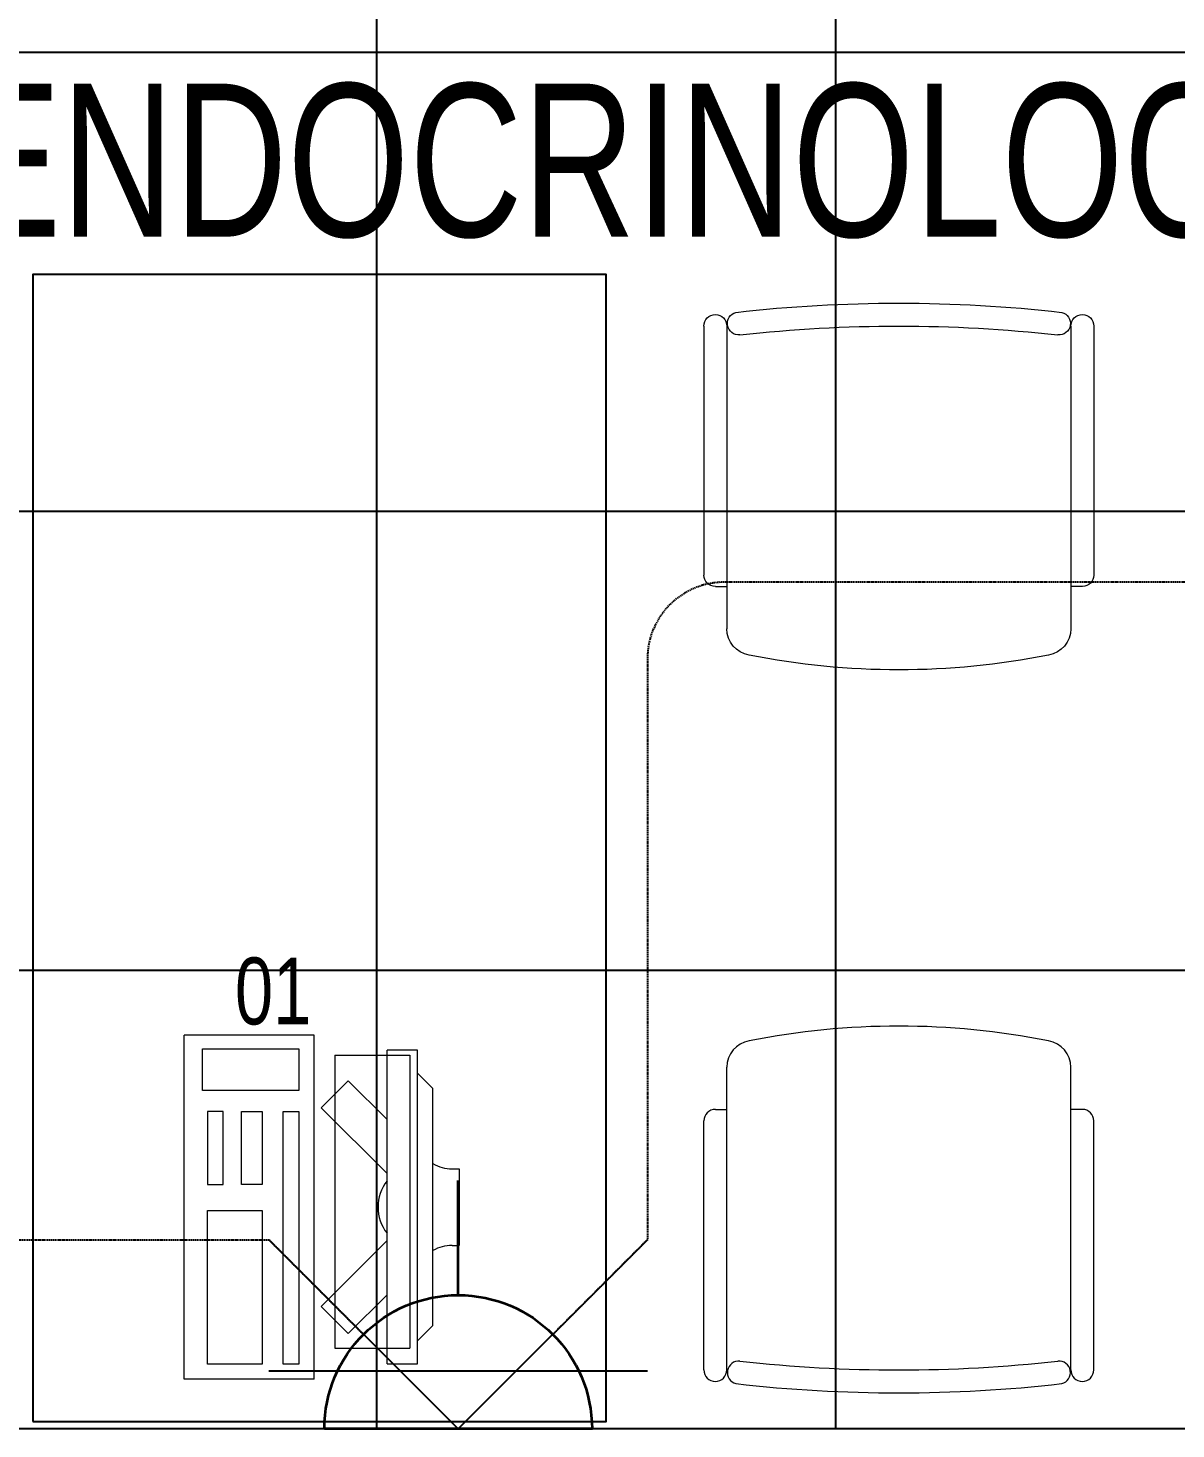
# Model space of a CAD drawing. Extents: x -12260 to 57327, y -29287 to 19916.
# Drawn here: x 40220 to 41721, y 5535 to 7367 of the extents above; entities that cross this region are included whole.
import ezdxf
from ezdxf.enums import TextEntityAlignment as Align

# ---------------------------------------------------------------- set-up
doc = ezdxf.new("R2010")
doc.units = 0
doc.header["$LTSCALE"] = 0.25
doc.linetypes.add('DASHDOT', pattern=[25.4, 12.7, -6.35, 0, -6.35])
doc.linetypes.add('HIDDEN', pattern=[9.525, 6.35, -3.175])
for name, color, linetype, lineweight in [('01-First Floor-FUR$0$72_EGR_BASE_TEXT', 252, 'Continuous', 5), ('01-First Floor-FUR$0$72_EGR_EQP_TAG', 142, 'Continuous', 5), ('01-First Floor-FUR$0$LOADING', 253, 'Continuous', 5), ('01-First Floor-FUR$0$Walls', 251, 'Continuous', 5), ('E-LITE-CLNG-CNDT', 6, 'DASHDOT', 35), ('E-LITE-EXIT-NUMB', 6, 'Continuous', 25), ('E-POWR-FLOR-CNDT', 6, 'HIDDEN', 25), ('E-POWR-WALL @ 100', 4, 'Continuous', 35)]:
    doc.layers.add(name, color=color, linetype=linetype, lineweight=lineweight)
doc.layers.add('01-First Floor-FUR$0$FALSE CEILING', color=251, linetype='Continuous')
doc.layers.add('01-First Floor-FUR$0$TME-NON MEDICAL FURNITURE', color=242, linetype='Continuous')
doc.styles.add('01-First Floor-FUR$0$X3G_ENTITY_257CFD', font='swisscl.ttf', dxfattribs={"height": 200})
doc.styles.add('01-First Floor-FUR$0$X3G_ENTITY_9EC9', font='swisscl.ttf', dxfattribs={"height": 0.2})
doc.styles.add('DC_SIMPLEX', font='SIMPLEX.shx', dxfattribs={"width": 0.7})

# ---------------------------------------------------------------- blocks, each defined once
blk = doc.blocks.new('01-First Floor-FUR$0$GF21016-P')
at = {"layer": '01-First Floor-FUR$0$LOADING', "extrusion": (-1.24384e-09, -1.20261e-09, -1)}
for p, q in [((0.0128, 0.0179), (0.0128, 0.4136)), ((0.4628, 0.0179), (0.4628, 0.4136)), ((-0.0022, 0.3585), (0.0128, 0.3585)), ((0.4778, 0.3585), (0.4628, 0.3585)), ((-0.0172, 0.0179), (-0.0172, 0.3435)), ((0.4928, 0.0179), (0.4928, 0.3435)), ((0.4778, 0.0029), (0.4778, 0.0029))]:
    blk.add_line(p, q, dxfattribs=at)
for centre, radius, start, end in [((-0.2378, -0.5362), 1.0036, 78.7568, 101.2432), ((-0.0478, 0.4136), 0.035, 0, 80.6557), ((-0.4278, 0.4136), 0.035, 99.3443, 180), ((0.0022, 0.3435), 0.015, 0, 90), ((-0.4778, 0.3435), 0.015, 90, 180), ((-0.0284, 0.0145), 0.015, 284.3864, 95.5209), ((-0.2378, 1.8928), 1.8749, 263.6341, 276.3659), ((-0.4471, 0.0145), 0.015, 84.4791, 255.6136), ((0.0022, 0.0179), 0.015, 270, 0), ((0.0022, 0.0179), 0.015, 180, 270), ((-0.2378, 1.8734), 1.8855, 263.5119, 276.4881), ((-0.4778, 0.0179), 0.015, 270, 0), ((-0.4778, 0.0179), 0.015, 180, 270)]:
    blk.add_arc(centre, radius, start, end, dxfattribs=at)
blk = doc.blocks.new('01-First Floor-FUR$0$ITCWLS1-P')
at = {"layer": '01-First Floor-FUR$0$LOADING'}
for p, q in [((-0.17, 0.45), (-0.17, 0)), ((-0.17, 0.45), (0, 0.45)), ((0, 0.45), (0, 0)), ((-0.2651, 0.43, 0), (-0.3051, 0.43, 0)), ((-0.3051, 0.43, 0), (-0.3051, 0.02, 0)), ((-0.2651, 0.43, 0), (-0.2651, 0.02, 0)), ((-0.1496, 0.4305), (-0.1291, 0.4305)), ((-0.1291, 0.4305), (-0.1291, 0.4089)), ((-0.197, 0.4094), (-0.295, 0.4094)), ((-0.295, 0.0264), (-0.295, 0.4094)), ((-0.197, 0.0264), (-0.197, 0.4094)), ((-0.3251, 0.38, 0), (-0.3051, 0.4, 0)), ((-0.3251, 0.38, 0), (-0.3251, 0.07, 0)), ((-0.3503, 0.275), (-0.3596, 0.275)), ((-0.3596, 0.175), (-0.3596, 0.275)), ((-0.3503, 0.175), (-0.3596, 0.175)), ((-0.3251, 0.07, 0), (-0.3051, 0.05, 0)), ((-0.3051, 0.02, 0), (-0.2651, 0.02, 0)), ((-0.197, 0.0264), (-0.295, 0.0264)), ((-0.17, 0), (0, 0))]:
    blk.add_line(p, q, dxfattribs=at)
at = {"layer": '01-First Floor-FUR$0$LOADING', "extrusion": (2.48281e-10, 3.18408e-10, -1)}
for p, q in [((-0.2651, 0.3395), (-0.2144, 0.3902)), ((-0.1791, 0.3548), (-0.2144, 0.3902)), ((-0.2651, 0.2688), (-0.1791, 0.3548))]:
    blk.add_line(p, q, dxfattribs=at)
at = {"layer": '01-First Floor-FUR$0$LOADING', "extrusion": (2.48281e-10, -3.18408e-10, -1)}
for p, q in [((-0.2651, 0.1812), (-0.1791, 0.0952)), ((-0.2651, 0.1105), (-0.2144, 0.0598)), ((-0.1791, 0.0952), (-0.2144, 0.0598))]:
    blk.add_line(p, q, dxfattribs=at)
at = {"layer": '01-First Floor-FUR$0$LOADING'}
for points in [[(-0.1291, 0.4089), (-0.1291, 0.1), (-0.1496, 0.1), (-0.1496, 0.4305)], [(-0.1496, 0.1), (-0.1496, 0.1), (-0.1496, 0.1), (-0.1496, 0.1), (-0.1496, 0.1), (-0.1496, 0.1), (-0.1496, 0.1), (-0.1496, 0.1), (-0.1496, 0.1)], [(-0.1496, 0.1), (-0.1496, 0.1), (-0.1496, 0.1), (-0.1496, 0.1), (-0.1496, 0.1), (-0.1496, 0.1), (-0.1496, 0.1), (-0.1496, 0.1), (-0.1496, 0.1), (-0.1496, 0.1), (-0.1496, 0.1), (-0.1496, 0.1), (-0.1496, 0.1), (-0.1496, 0.1), (-0.1496, 0.1), (-0.1496, 0.1), (-0.1496, 0.1), (-0.1496, 0.1)], [(-0.1496, 0.1), (-0.1496, 0.1), (-0.1496, 0.1), (-0.1496, 0.1), (-0.1496, 0.1), (-0.1496, 0.1), (-0.1496, 0.1), (-0.1496, 0.1), (-0.1496, 0.1), (-0.1496, 0.1)], [(-0.1496, 0.1), (-0.1496, 0.1), (-0.1496, 0.1), (-0.1496, 0.1), (-0.1496, 0.1), (-0.1496, 0.1), (-0.1496, 0.1)], [(-0.1496, 0.1), (-0.1496, 0.1), (-0.1496, 0.1), (-0.1496, 0.1), (-0.1496, 0.1), (-0.1496, 0.1), (-0.1496, 0.1), (-0.1496, 0.1), (-0.1496, 0.1), (-0.1496, 0.1)], [(-0.1496, 0.1), (-0.1496, 0.1), (-0.1496, 0.1), (-0.1496, 0.1), (-0.1496, 0.1), (-0.1496, 0.1), (-0.1496, 0.1), (-0.1496, 0.1), (-0.1496, 0.1), (-0.1496, 0.1), (-0.1496, 0.1), (-0.1496, 0.1), (-0.1496, 0.1), (-0.1496, 0.1), (-0.1496, 0.1)], [(-0.1496, 0.1), (-0.1496, 0.1), (-0.1496, 0.1), (-0.1496, 0.1), (-0.1496, 0.1), (-0.1496, 0.1), (-0.1496, 0.1), (-0.1496, 0.1), (-0.1496, 0.1), (-0.1496, 0.1)], [(-0.1496, 0.1), (-0.1496, 0.1), (-0.1496, 0.1), (-0.1496, 0.1), (-0.1496, 0.1), (-0.1496, 0.1), (-0.1496, 0.1), (-0.1496, 0.1), (-0.1496, 0.1), (-0.1496, 0.1)], [(-0.1496, 0.1), (-0.1496, 0.1), (-0.1496, 0.1), (-0.1496, 0.1), (-0.1496, 0.1), (-0.1496, 0.1), (-0.1496, 0.1), (-0.1496, 0.1), (-0.1496, 0.1), (-0.1496, 0.1), (-0.1496, 0.1), (-0.1496, 0.1), (-0.1496, 0.1), (-0.1496, 0.1), (-0.1496, 0.1), (-0.1496, 0.1), (-0.1496, 0.1), (-0.1496, 0.1), (-0.1496, 0.1), (-0.1496, 0.1), (-0.1496, 0.1), (-0.1496, 0.1), (-0.1496, 0.1), (-0.1496, 0.1), (-0.1496, 0.1), (-0.1496, 0.1), (-0.1496, 0.1), (-0.1496, 0.1), (-0.1496, 0.1), (-0.1496, 0.1), (-0.1496, 0.1), (-0.1496, 0.1), (-0.1496, 0.1), (-0.1496, 0.1), (-0.1496, 0.1), (-0.1496, 0.1), (-0.1496, 0.1), (-0.1496, 0.1), (-0.1496, 0.1), (-0.1496, 0.1), (-0.1496, 0.1), (-0.1496, 0.1), (-0.1496, 0.1), (-0.1496, 0.1), (-0.1496, 0.1), (-0.1496, 0.1), (-0.1496, 0.1), (-0.1496, 0.1), (-0.1496, 0.1), (-0.1496, 0.1), (-0.1496, 0.1), (-0.1496, 0.1), (-0.1496, 0.1), (-0.1496, 0.1)], [(-0.1496, 0.1), (-0.1496, 0.1), (-0.1496, 0.1), (-0.1496, 0.1), (-0.1496, 0.1), (-0.1496, 0.1), (-0.1496, 0.1), (-0.1496, 0.1), (-0.1496, 0.1), (-0.1496, 0.1), (-0.1496, 0.1), (-0.1496, 0.1), (-0.1496, 0.1), (-0.1496, 0.1), (-0.1496, 0.1), (-0.1496, 0.1), (-0.1496, 0.1), (-0.1496, 0.1), (-0.1496, 0.1), (-0.1496, 0.1), (-0.1496, 0.1), (-0.1496, 0.1), (-0.1496, 0.1), (-0.1496, 0.1), (-0.1496, 0.1), (-0.1496, 0.1), (-0.1496, 0.1), (-0.1496, 0.1), (-0.1496, 0.1), (-0.1496, 0.1), (-0.1496, 0.1), (-0.1496, 0.1), (-0.1496, 0.1), (-0.1496, 0.1), (-0.1496, 0.1), (-0.1496, 0.1), (-0.1496, 0.1), (-0.1496, 0.1), (-0.1496, 0.1), (-0.1496, 0.1), (-0.1496, 0.1), (-0.1496, 0.1), (-0.1496, 0.1), (-0.1496, 0.1), (-0.1496, 0.1), (-0.1496, 0.1), (-0.1496, 0.1), (-0.1496, 0.1), (-0.1496, 0.1), (-0.1496, 0.1), (-0.1496, 0.1), (-0.1496, 0.1), (-0.1496, 0.1), (-0.1496, 0.1), (-0.1496, 0.1), (-0.1496, 0.1), (-0.1496, 0.1), (-0.1496, 0.1), (-0.1496, 0.1), (-0.1496, 0.1), (-0.1496, 0.1), (-0.1496, 0.1), (-0.1496, 0.1), (-0.1496, 0.1), (-0.1496, 0.1), (-0.1496, 0.1), (-0.1496, 0.1), (-0.1496, 0.1), (-0.1496, 0.1), (-0.1496, 0.1), (-0.1496, 0.1), (-0.1496, 0.1), (-0.1496, 0.1), (-0.1496, 0.1), (-0.1496, 0.1), (-0.1496, 0.1), (-0.1496, 0.1), (-0.1496, 0.1), (-0.1496, 0.1), (-0.1496, 0.1), (-0.1496, 0.1), (-0.1496, 0.1), (-0.1496, 0.1), (-0.1496, 0.1), (-0.1496, 0.1), (-0.1496, 0.1), (-0.1496, 0.1), (-0.1496, 0.1), (-0.1496, 0.1)], [(-0.1496, 0.1), (-0.1496, 0.1), (-0.1496, 0.1), (-0.1496, 0.1), (-0.1496, 0.1), (-0.1496, 0.1), (-0.1496, 0.1), (-0.1496, 0.1), (-0.1496, 0.1), (-0.1496, 0.1), (-0.1496, 0.1), (-0.1496, 0.1)], [(-0.1496, 0.1), (-0.1496, 0.1), (-0.1496, 0.1), (-0.1496, 0.1), (-0.1496, 0.1), (-0.1496, 0.1), (-0.1496, 0.1)], [(-0.1496, 0.1), (-0.1496, 0.1), (-0.1496, 0.1), (-0.1496, 0.1), (-0.1496, 0.1), (-0.1496, 0.1), (-0.1496, 0.1), (-0.1496, 0.1), (-0.1496, 0.1), (-0.1496, 0.1), (-0.1496, 0.1), (-0.1496, 0.1), (-0.1496, 0.1), (-0.1496, 0.1), (-0.1496, 0.1), (-0.1496, 0.1), (-0.1496, 0.1)], [(-0.1496, 0.1), (-0.1496, 0.1), (-0.1496, 0.1), (-0.1496, 0.1), (-0.1496, 0.1), (-0.1496, 0.1), (-0.1496, 0.1), (-0.1496, 0.1), (-0.1496, 0.1), (-0.1496, 0.1), (-0.1496, 0.1), (-0.1496, 0.1), (-0.1496, 0.1), (-0.1496, 0.1), (-0.1496, 0.1), (-0.1496, 0.1), (-0.1496, 0.1), (-0.1496, 0.1), (-0.1496, 0.1), (-0.1496, 0.1), (-0.1496, 0.1), (-0.1496, 0.1), (-0.1496, 0.1), (-0.1496, 0.1), (-0.1496, 0.1), (-0.1496, 0.1), (-0.1496, 0.1), (-0.1496, 0.1), (-0.1496, 0.1), (-0.1496, 0.1), (-0.1496, 0.1), (-0.1496, 0.1), (-0.1496, 0.1), (-0.1496, 0.1), (-0.1496, 0.1), (-0.1496, 0.1), (-0.1496, 0.1), (-0.1496, 0.1), (-0.1496, 0.1), (-0.1496, 0.1), (-0.1496, 0.1), (-0.1496, 0.1), (-0.1496, 0.1), (-0.1496, 0.1), (-0.1496, 0.1), (-0.1496, 0.1), (-0.1496, 0.1), (-0.1496, 0.1), (-0.1496, 0.1), (-0.1496, 0.1), (-0.1496, 0.1), (-0.1496, 0.1), (-0.1496, 0.1), (-0.1496, 0.1), (-0.1496, 0.1), (-0.1496, 0.1), (-0.1496, 0.1), (-0.1496, 0.1), (-0.1496, 0.1), (-0.1496, 0.1), (-0.1496, 0.1), (-0.1496, 0.1), (-0.1496, 0.1), (-0.1496, 0.1), (-0.1496, 0.1), (-0.1496, 0.1), (-0.1496, 0.1), (-0.1496, 0.1), (-0.1496, 0.1), (-0.1496, 0.1), (-0.1496, 0.1), (-0.1496, 0.1), (-0.1496, 0.1), (-0.1496, 0.1), (-0.1496, 0.1), (-0.1496, 0.1), (-0.1496, 0.1), (-0.1496, 0.1), (-0.1496, 0.1), (-0.1496, 0.1), (-0.1496, 0.1), (-0.1496, 0.1), (-0.1496, 0.1), (-0.1496, 0.1), (-0.1496, 0.1), (-0.1496, 0.1), (-0.1496, 0.1), (-0.1496, 0.1), (-0.1496, 0.1), (-0.1496, 0.1), (-0.1496, 0.1), (-0.1496, 0.1), (-0.1496, 0.1), (-0.1496, 0.1), (-0.1496, 0.1), (-0.1496, 0.1), (-0.1496, 0.1), (-0.1496, 0.1), (-0.1496, 0.1), (-0.1496, 0.1), (-0.1496, 0.1), (-0.1496, 0.1), (-0.1496, 0.1), (-0.1496, 0.1), (-0.1496, 0.1), (-0.1496, 0.1), (-0.1496, 0.1), (-0.1496, 0.1), (-0.1496, 0.1), (-0.1496, 0.1), (-0.1496, 0.1)], [(-0.1496, 0.1), (-0.1496, 0.1), (-0.1496, 0.1), (-0.1496, 0.1), (-0.1496, 0.1), (-0.1496, 0.1), (-0.1496, 0.1), (-0.1496, 0.1)]]:
    blk.add_lwpolyline(points, dxfattribs=at)
for points in [[(-0.1019, 0.4305), (-0.0304, 0.4305), (-0.0304, 0.2294), (-0.1019, 0.2294)], [(-0.1019, 0.1954), (-0.0747, 0.1954), (-0.0747, 0.1), (-0.1019, 0.1)], [(-0.0304, 0.1954), (-0.0508, 0.1954), (-0.0508, 0.1), (-0.0304, 0.1)], [(-0.1496, 0.1), (-0.1496, 0.1), (-0.1496, 0.1), (-0.1496, 0.1), (-0.1496, 0.1), (-0.1496, 0.1), (-0.1496, 0.1), (-0.1496, 0.1), (-0.1496, 0.1), (-0.1496, 0.1), (-0.1496, 0.1), (-0.1496, 0.1), (-0.1496, 0.1), (-0.1496, 0.1), (-0.1496, 0.1), (-0.1496, 0.1), (-0.1496, 0.1), (-0.1496, 0.1), (-0.1496, 0.1), (-0.1496, 0.1), (-0.1496, 0.1), (-0.1496, 0.1), (-0.1496, 0.1), (-0.1496, 0.1), (-0.1496, 0.1), (-0.1496, 0.1), (-0.1496, 0.1), (-0.1496, 0.1), (-0.1496, 0.1), (-0.1496, 0.1), (-0.1496, 0.1), (-0.1496, 0.1), (-0.1496, 0.1), (-0.1496, 0.1), (-0.1496, 0.1), (-0.1496, 0.1), (-0.1496, 0.1), (-0.1496, 0.1), (-0.1496, 0.1), (-0.1496, 0.1), (-0.1496, 0.1), (-0.1496, 0.1), (-0.1496, 0.1), (-0.1496, 0.1), (-0.1496, 0.1), (-0.1496, 0.1), (-0.1496, 0.1), (-0.1496, 0.1), (-0.1496, 0.1), (-0.1496, 0.1), (-0.1496, 0.1), (-0.1496, 0.1), (-0.1496, 0.1), (-0.1496, 0.1), (-0.1496, 0.1), (-0.1496, 0.1), (-0.1496, 0.1), (-0.1496, 0.1), (-0.1496, 0.1), (-0.1496, 0.1), (-0.1496, 0.1), (-0.1496, 0.1), (-0.1496, 0.1), (-0.1496, 0.1), (-0.1496, 0.1), (-0.1496, 0.1), (-0.1496, 0.1), (-0.1496, 0.1), (-0.1496, 0.1), (-0.1496, 0.1), (-0.1496, 0.1), (-0.1496, 0.1), (-0.1496, 0.1), (-0.1496, 0.1), (-0.1496, 0.1), (-0.1496, 0.1), (-0.1496, 0.1), (-0.1496, 0.1), (-0.1496, 0.1), (-0.1496, 0.1), (-0.1496, 0.1), (-0.1496, 0.1), (-0.1496, 0.1), (-0.1496, 0.1), (-0.1496, 0.1), (-0.1496, 0.1), (-0.1496, 0.1), (-0.1496, 0.1), (-0.1496, 0.1), (-0.1496, 0.1), (-0.1496, 0.1), (-0.1496, 0.1), (-0.1496, 0.1), (-0.1496, 0.1), (-0.1496, 0.1), (-0.1496, 0.1), (-0.1496, 0.1), (-0.1496, 0.1), (-0.1496, 0.1), (-0.1496, 0.1), (-0.1496, 0.1), (-0.1496, 0.1), (-0.1496, 0.1), (-0.1496, 0.1), (-0.1496, 0.1), (-0.1496, 0.1), (-0.1496, 0.1), (-0.1496, 0.1), (-0.1496, 0.1), (-0.1496, 0.1), (-0.1496, 0.1), (-0.1496, 0.1), (-0.1496, 0.1), (-0.1496, 0.1), (-0.1496, 0.1), (-0.1496, 0.1), (-0.1496, 0.1), (-0.1496, 0.1), (-0.1496, 0.1), (-0.1496, 0.1), (-0.1496, 0.1), (-0.1496, 0.1), (-0.1496, 0.1), (-0.1496, 0.1), (-0.1496, 0.1), (-0.1496, 0.1), (-0.1496, 0.1), (-0.1496, 0.1), (-0.1496, 0.1), (-0.1496, 0.1), (-0.1496, 0.1), (-0.1496, 0.1), (-0.1496, 0.1), (-0.1496, 0.1), (-0.1496, 0.1), (-0.1496, 0.1), (-0.1496, 0.1), (-0.1496, 0.1), (-0.1496, 0.1), (-0.1496, 0.1), (-0.1496, 0.1), (-0.1496, 0.1), (-0.1496, 0.1), (-0.1496, 0.1), (-0.1496, 0.1), (-0.1496, 0.1), (-0.1496, 0.1), (-0.1496, 0.1), (-0.1496, 0.1), (-0.1496, 0.1), (-0.1496, 0.1), (-0.1496, 0.1), (-0.1496, 0.1), (-0.1496, 0.1), (-0.1496, 0.1), (-0.1496, 0.1), (-0.1496, 0.1), (-0.1496, 0.1), (-0.1496, 0.1), (-0.1496, 0.1), (-0.1496, 0.1), (-0.1496, 0.1), (-0.1496, 0.1), (-0.1496, 0.1), (-0.1496, 0.1), (-0.1496, 0.1), (-0.1496, 0.1), (-0.1496, 0.1), (-0.1496, 0.1), (-0.1496, 0.1), (-0.1496, 0.1), (-0.1496, 0.1), (-0.1496, 0.1), (-0.1496, 0.1), (-0.1496, 0.1), (-0.1496, 0.1), (-0.1496, 0.1), (-0.1496, 0.1), (-0.1496, 0.1), (-0.1496, 0.1), (-0.1496, 0.1), (-0.1496, 0.1), (-0.1496, 0.1), (-0.1496, 0.1), (-0.1496, 0.1), (-0.1496, 0.1), (-0.1496, 0.1), (-0.1496, 0.1), (-0.1496, 0.1), (-0.1496, 0.1), (-0.1496, 0.1), (-0.1496, 0.1), (-0.1496, 0.1), (-0.1496, 0.1), (-0.1496, 0.1), (-0.1496, 0.1), (-0.1496, 0.1), (-0.1496, 0.1), (-0.1496, 0.1), (-0.1496, 0.1), (-0.1496, 0.1), (-0.1496, 0.1), (-0.1496, 0.1), (-0.1496, 0.1), (-0.1496, 0.1), (-0.1496, 0.1), (-0.1496, 0.1), (-0.1496, 0.1), (-0.1496, 0.1), (-0.1496, 0.1), (-0.1496, 0.1), (-0.1496, 0.1), (-0.1496, 0.1), (-0.1496, 0.1), (-0.1496, 0.1), (-0.1496, 0.1), (-0.1496, 0.1), (-0.1496, 0.1), (-0.1496, 0.1), (-0.1496, 0.1), (-0.1496, 0.1), (-0.1496, 0.1), (-0.1496, 0.1), (-0.1496, 0.1), (-0.1496, 0.1), (-0.1496, 0.1), (-0.1496, 0.1), (-0.1496, 0.1), (-0.1496, 0.1), (-0.1496, 0.1), (-0.1496, 0.1), (-0.1496, 0.1), (-0.1496, 0.1), (-0.1496, 0.1), (-0.1496, 0.1), (-0.1496, 0.1), (-0.1496, 0.1), (-0.1496, 0.1), (-0.1496, 0.1), (-0.1496, 0.1), (-0.1496, 0.1), (-0.1496, 0.1), (-0.1496, 0.1), (-0.1496, 0.1), (-0.1496, 0.1), (-0.1496, 0.1), (-0.1496, 0.1), (-0.1496, 0.1), (-0.1496, 0.1), (-0.1496, 0.1), (-0.1496, 0.1), (-0.1496, 0.1), (-0.1496, 0.1), (-0.1496, 0.1), (-0.1496, 0.1), (-0.1496, 0.1), (-0.1496, 0.1), (-0.1496, 0.1), (-0.1496, 0.1), (-0.1496, 0.1), (-0.1496, 0.1), (-0.1496, 0.1), (-0.1496, 0.1), (-0.1496, 0.1), (-0.1496, 0.1), (-0.1496, 0.1), (-0.1496, 0.1), (-0.1496, 0.1), (-0.1496, 0.1), (-0.1496, 0.1), (-0.1496, 0.1), (-0.1496, 0.1), (-0.1496, 0.1), (-0.1496, 0.1), (-0.1496, 0.1), (-0.1496, 0.1), (-0.1496, 0.1)], [(-0.1496, 0.1), (-0.1496, 0.1), (-0.1496, 0.1), (-0.1496, 0.1), (-0.1496, 0.1), (-0.1496, 0.1), (-0.1496, 0.1), (-0.1496, 0.1), (-0.1496, 0.1), (-0.1496, 0.1), (-0.1496, 0.1), (-0.1496, 0.1), (-0.1496, 0.1), (-0.1496, 0.1), (-0.1496, 0.1), (-0.1496, 0.1), (-0.1496, 0.1), (-0.1496, 0.1), (-0.1496, 0.1), (-0.1496, 0.1), (-0.1496, 0.1), (-0.1496, 0.1), (-0.1496, 0.1), (-0.1496, 0.1), (-0.1496, 0.1), (-0.1496, 0.1), (-0.1496, 0.1), (-0.1496, 0.1), (-0.1496, 0.1), (-0.1496, 0.1), (-0.1496, 0.1), (-0.1496, 0.1), (-0.1496, 0.1), (-0.1496, 0.1), (-0.1496, 0.1), (-0.1496, 0.1), (-0.1496, 0.1), (-0.1496, 0.1), (-0.1496, 0.1), (-0.1496, 0.1), (-0.1496, 0.1), (-0.1496, 0.1), (-0.1496, 0.1), (-0.1496, 0.1), (-0.1496, 0.1), (-0.1496, 0.1), (-0.1496, 0.1), (-0.1496, 0.1), (-0.1496, 0.1), (-0.1496, 0.1), (-0.1496, 0.1), (-0.1496, 0.1), (-0.1496, 0.1), (-0.1496, 0.1), (-0.1496, 0.1), (-0.1496, 0.1), (-0.1496, 0.1), (-0.1496, 0.1), (-0.1496, 0.1), (-0.1496, 0.1), (-0.1496, 0.1), (-0.1496, 0.1), (-0.1496, 0.1), (-0.1496, 0.1), (-0.1496, 0.1), (-0.1496, 0.1), (-0.1496, 0.1), (-0.1496, 0.1), (-0.1496, 0.1), (-0.1496, 0.1), (-0.1496, 0.1), (-0.1496, 0.1), (-0.1496, 0.1), (-0.1496, 0.1), (-0.1496, 0.1), (-0.1496, 0.1), (-0.1496, 0.1), (-0.1496, 0.1), (-0.1496, 0.1), (-0.1496, 0.1), (-0.1496, 0.1), (-0.1496, 0.1), (-0.1496, 0.1), (-0.1496, 0.1), (-0.1496, 0.1), (-0.1496, 0.1), (-0.1496, 0.1), (-0.1496, 0.1), (-0.1496, 0.1), (-0.1496, 0.1), (-0.1496, 0.1), (-0.1496, 0.1), (-0.1496, 0.1), (-0.1496, 0.1), (-0.1496, 0.1), (-0.1496, 0.1), (-0.1496, 0.1), (-0.1496, 0.1), (-0.1496, 0.1), (-0.1496, 0.1), (-0.1496, 0.1), (-0.1496, 0.1), (-0.1496, 0.1), (-0.1496, 0.1), (-0.1496, 0.1), (-0.1496, 0.1), (-0.1496, 0.1), (-0.1496, 0.1), (-0.1496, 0.1), (-0.1496, 0.1), (-0.1496, 0.1), (-0.1496, 0.1), (-0.1496, 0.1), (-0.1496, 0.1), (-0.1496, 0.1), (-0.1496, 0.1), (-0.1496, 0.1), (-0.1496, 0.1), (-0.1496, 0.1), (-0.1496, 0.1), (-0.1496, 0.1), (-0.1496, 0.1), (-0.1496, 0.1), (-0.1496, 0.1), (-0.1496, 0.1), (-0.1496, 0.1), (-0.1496, 0.1), (-0.1496, 0.1), (-0.1496, 0.1), (-0.1496, 0.1), (-0.1496, 0.1), (-0.1496, 0.1), (-0.1496, 0.1), (-0.1496, 0.1), (-0.1496, 0.1), (-0.1496, 0.1), (-0.1496, 0.1), (-0.1496, 0.1), (-0.1496, 0.1), (-0.1496, 0.1), (-0.1496, 0.1), (-0.1496, 0.1), (-0.1496, 0.1), (-0.1496, 0.1), (-0.1496, 0.1), (-0.1496, 0.1), (-0.1496, 0.1), (-0.1496, 0.1), (-0.1496, 0.1), (-0.1496, 0.1), (-0.1496, 0.1), (-0.1496, 0.1), (-0.1496, 0.1), (-0.1496, 0.1), (-0.1496, 0.1), (-0.1496, 0.1), (-0.1496, 0.1), (-0.1496, 0.1), (-0.1496, 0.1), (-0.1496, 0.1), (-0.1496, 0.1), (-0.1496, 0.1), (-0.1496, 0.1), (-0.1496, 0.1), (-0.1496, 0.1), (-0.1496, 0.1), (-0.1496, 0.1), (-0.1496, 0.1), (-0.1496, 0.1), (-0.1496, 0.1), (-0.1496, 0.1), (-0.1496, 0.1), (-0.1496, 0.1), (-0.1496, 0.1), (-0.1496, 0.1), (-0.1496, 0.1), (-0.1496, 0.1), (-0.1496, 0.1), (-0.1496, 0.1), (-0.1496, 0.1), (-0.1496, 0.1), (-0.1496, 0.1), (-0.1496, 0.1), (-0.1496, 0.1), (-0.1496, 0.1), (-0.1496, 0.1), (-0.1496, 0.1), (-0.1496, 0.1), (-0.1496, 0.1), (-0.1496, 0.1), (-0.1496, 0.1), (-0.1496, 0.1), (-0.1496, 0.1), (-0.1496, 0.1), (-0.1496, 0.1), (-0.1496, 0.1), (-0.1496, 0.1), (-0.1496, 0.1), (-0.1496, 0.1), (-0.1496, 0.1), (-0.1496, 0.1), (-0.1496, 0.1), (-0.1496, 0.1), (-0.1496, 0.1), (-0.1496, 0.1), (-0.1496, 0.1), (-0.1496, 0.1), (-0.1496, 0.1), (-0.1496, 0.1), (-0.1496, 0.1), (-0.1496, 0.1), (-0.1496, 0.1), (-0.1496, 0.1), (-0.1496, 0.1)], [(-0.1496, 0.1), (-0.1496, 0.1), (-0.1496, 0.1), (-0.1496, 0.1), (-0.1496, 0.1), (-0.1496, 0.1), (-0.1496, 0.1), (-0.1496, 0.1), (-0.1496, 0.1), (-0.1496, 0.1), (-0.1496, 0.1), (-0.1496, 0.1), (-0.1496, 0.1), (-0.1496, 0.1), (-0.1496, 0.1), (-0.1496, 0.1), (-0.1496, 0.1), (-0.1496, 0.1), (-0.1496, 0.1), (-0.1496, 0.1), (-0.1496, 0.1), (-0.1496, 0.1), (-0.1496, 0.1), (-0.1496, 0.1), (-0.1496, 0.1), (-0.1496, 0.1), (-0.1496, 0.1), (-0.1496, 0.1), (-0.1496, 0.1), (-0.1496, 0.1), (-0.1496, 0.1), (-0.1496, 0.1), (-0.1496, 0.1), (-0.1496, 0.1), (-0.1496, 0.1), (-0.1496, 0.1), (-0.1496, 0.1), (-0.1496, 0.1), (-0.1496, 0.1), (-0.1496, 0.1), (-0.1496, 0.1), (-0.1496, 0.1), (-0.1496, 0.1), (-0.1496, 0.1), (-0.1496, 0.1), (-0.1496, 0.1), (-0.1496, 0.1), (-0.1496, 0.1), (-0.1496, 0.1), (-0.1496, 0.1), (-0.1496, 0.1), (-0.1496, 0.1), (-0.1496, 0.1), (-0.1496, 0.1), (-0.1496, 0.1), (-0.1496, 0.1), (-0.1496, 0.1), (-0.1496, 0.1), (-0.1496, 0.1), (-0.1496, 0.1), (-0.1496, 0.1), (-0.1496, 0.1), (-0.1496, 0.1), (-0.1496, 0.1), (-0.1496, 0.1), (-0.1496, 0.1), (-0.1496, 0.1), (-0.1496, 0.1), (-0.1496, 0.1), (-0.1496, 0.1), (-0.1496, 0.1), (-0.1496, 0.1), (-0.1496, 0.1), (-0.1496, 0.1), (-0.1496, 0.1), (-0.1496, 0.1), (-0.1496, 0.1), (-0.1496, 0.1), (-0.1496, 0.1), (-0.1496, 0.1), (-0.1496, 0.1), (-0.1496, 0.1), (-0.1496, 0.1), (-0.1496, 0.1), (-0.1496, 0.1), (-0.1496, 0.1), (-0.1496, 0.1), (-0.1496, 0.1), (-0.1496, 0.1), (-0.1496, 0.1), (-0.1496, 0.1), (-0.1496, 0.1), (-0.1496, 0.1), (-0.1496, 0.1), (-0.1496, 0.1), (-0.1496, 0.1), (-0.1496, 0.1), (-0.1496, 0.1), (-0.1496, 0.1), (-0.1496, 0.1), (-0.1496, 0.1), (-0.1496, 0.1), (-0.1496, 0.1), (-0.1496, 0.1), (-0.1496, 0.1), (-0.1496, 0.1), (-0.1496, 0.1), (-0.1496, 0.1), (-0.1496, 0.1), (-0.1496, 0.1), (-0.1496, 0.1), (-0.1496, 0.1), (-0.1496, 0.1), (-0.1496, 0.1), (-0.1496, 0.1), (-0.1496, 0.1), (-0.1496, 0.1), (-0.1496, 0.1), (-0.1496, 0.1), (-0.1496, 0.1), (-0.1496, 0.1), (-0.1496, 0.1), (-0.1496, 0.1), (-0.1496, 0.1), (-0.1496, 0.1), (-0.1496, 0.1), (-0.1496, 0.1), (-0.1496, 0.1), (-0.1496, 0.1), (-0.1496, 0.1), (-0.1496, 0.1), (-0.1496, 0.1), (-0.1496, 0.1), (-0.1496, 0.1), (-0.1496, 0.1), (-0.1496, 0.1), (-0.1496, 0.1), (-0.1496, 0.1), (-0.1496, 0.1), (-0.1496, 0.1), (-0.1496, 0.1), (-0.1496, 0.1), (-0.1496, 0.1), (-0.1496, 0.1), (-0.1496, 0.1), (-0.1496, 0.1), (-0.1496, 0.1), (-0.1496, 0.1), (-0.1496, 0.1), (-0.1496, 0.1), (-0.1496, 0.1), (-0.1496, 0.1), (-0.1496, 0.1), (-0.1496, 0.1), (-0.1496, 0.1), (-0.1496, 0.1), (-0.1496, 0.1), (-0.1496, 0.1), (-0.1496, 0.1), (-0.1496, 0.1), (-0.1496, 0.1), (-0.1496, 0.1), (-0.1496, 0.1), (-0.1496, 0.1), (-0.1496, 0.1), (-0.1496, 0.1), (-0.1496, 0.1), (-0.1496, 0.1), (-0.1496, 0.1), (-0.1496, 0.1), (-0.1496, 0.1), (-0.1496, 0.1), (-0.1496, 0.1), (-0.1496, 0.1), (-0.1496, 0.1), (-0.1496, 0.1), (-0.1496, 0.1), (-0.1496, 0.1), (-0.1496, 0.1), (-0.1496, 0.1), (-0.1496, 0.1), (-0.1496, 0.1), (-0.1496, 0.1), (-0.1496, 0.1), (-0.1496, 0.1), (-0.1496, 0.1), (-0.1496, 0.1), (-0.1496, 0.1), (-0.1496, 0.1), (-0.1496, 0.1), (-0.1496, 0.1), (-0.1496, 0.1), (-0.1496, 0.1), (-0.1496, 0.1), (-0.1496, 0.1), (-0.1496, 0.1), (-0.1496, 0.1), (-0.1496, 0.1), (-0.1496, 0.1), (-0.1496, 0.1), (-0.1496, 0.1), (-0.1496, 0.1), (-0.1496, 0.1), (-0.1496, 0.1), (-0.1496, 0.1), (-0.1496, 0.1), (-0.1496, 0.1), (-0.1496, 0.1), (-0.1496, 0.1), (-0.1496, 0.1), (-0.1496, 0.1), (-0.1496, 0.1), (-0.1496, 0.1), (-0.1496, 0.1), (-0.1496, 0.1), (-0.1496, 0.1), (-0.1496, 0.1), (-0.1496, 0.1), (-0.1496, 0.1)], [(-0.1496, 0.0727), (-0.0236, 0.0727), (-0.0236, 0.0182), (-0.1496, 0.0182)]]:
    blk.add_lwpolyline(points, close=True, dxfattribs=at)
for centre, radius, start, end in [((-0.3503, 0.325), 0.05, 270, 300.3093), ((-0.3089, 0.225), 0.0556, 321.9431, 38.0569), ((-0.3503, 0.125), 0.05, 59.6907, 90)]:
    blk.add_arc(centre, radius, start, end, dxfattribs=at)
blk = doc.blocks.new('01-First Floor-FUR')
at = {"layer": '01-First Floor-FUR$0$FALSE CEILING', "linetype": 'Continuous'}
for p, q in [((40676, 5535), (40676, 8610)), ((41276, 5535), (41276, 8610)), ((39476, 7335), (43476, 7335)), ((39476, 6735), (43476, 6735)), ((39476, 6135), (43476, 6135))]:
    blk.add_line(p, q, dxfattribs=at)
at = {"layer": '01-First Floor-FUR$0$FALSE CEILING'}
blk.add_lwpolyline([(43476, 5535), (39476, 5535), (39476, 8610), (43476, 8610)], close=True, dxfattribs=at)
at = {"layer": '01-First Floor-FUR$0$FALSE CEILING', "elevation": -0.1}
blk.add_lwpolyline([(40226, 5544.6), (40976, 5544.6), (40976, 7044.6), (40226, 7044.6)], close=True, dxfattribs=at)
at = {"layer": '01-First Floor-FUR$0$LOADING', "elevation": -0.1}
blk.add_lwpolyline([(40226, 5544.6), (40976, 5544.6), (40976, 7044.6), (40226, 7044.6)], close=True, dxfattribs=at)
at = {"layer": '01-First Floor-FUR$0$Walls'}
blk.add_line((43476, 5535), (39476, 5535), dxfattribs=at)
at = {"layer": '01-First Floor-FUR$0$LOADING', "extrusion": (-8.01373e-06, -1.93993e-16, 1), "xscale": 1000.00000000001, "yscale": 1000.00000000001, "zscale": 1000.00000000001, "rotation": 180}
blk.add_blockref('01-First Floor-FUR$0$ITCWLS1-P', (40424.1, 6050.1, -0.4), dxfattribs=at)
at = {"layer": '01-First Floor-FUR$0$TME-NON MEDICAL FURNITURE', "color": 1, "extrusion": (-2.67576e-11, -2.24019e-05, 1), "xscale": 1000.000000000004, "yscale": 1000.000000000004, "zscale": -1000.000000000002, "rotation": 179.9999748876472}
blk.add_blockref('01-First Floor-FUR$0$GF21016-P', (41596.4, 6994.9, -0.3), dxfattribs=at)
at = {"layer": '01-First Floor-FUR$0$TME-NON MEDICAL FURNITURE', "color": 1, "extrusion": (-2.67576e-11, 2.24019e-05, 1), "xscale": -1000.000000000004, "yscale": 1000.000000000004, "zscale": -1000.000000000004, "rotation": 2.511235275726164e-05}
blk.add_blockref('01-First Floor-FUR$0$GF21016-P', (41596.4, 5594.3, 0), dxfattribs=at)
at = {"layer": '01-First Floor-FUR$0$72_EGR_BASE_TEXT', "insert": (41584.1, 7293.9, 0), "char_height": 200, "attachment_point": 2, "style": '01-First Floor-FUR$0$X3G_ENTITY_9EC9'}
blk.add_mtext('ENDOCRINOLOGY CLINIC  (1)', dxfattribs=at)
at = {"layer": '01-First Floor-FUR$0$72_EGR_EQP_TAG', "insert": (40540.2, 6151.4, -0.1), "char_height": 87.47, "attachment_point": 2, "style": '01-First Floor-FUR$0$X3G_ENTITY_257CFD'}
blk.add_mtext('01', dxfattribs=at)
blk = doc.blocks.new('*U26')
blk.add_line((0, -1.75), (0, -3.25))
blk.add_lwpolyline([(-1.75, 0, 1), (1.75, 0)], format="xyb", close=True)
at = {"layer": 'Defpoints'}
for p, q in [((-2.475, -2.475), (0, 0)), ((2.475, -2.475), (0, 0)), ((2.475, -0.758), (-2.475, -0.758))]:
    blk.add_line(p, q, dxfattribs=at)
at = {"layer": 'E-LITE-EXIT-NUMB', "style": 'DC_SIMPLEX', "width": 0.7, "flags": 8}
blk.add_attdef('TYPE', text='', height=2, rotation=360, dxfattribs=at).set_placement((-2.682, 5.238), align=Align.RIGHT)
blk.add_attdef('CIRCUIT', (2.682, 5.238), '', height=2, rotation=360, dxfattribs=at)

msp = doc.modelspace()

# ---------------------------------------------------------------- linework, layer by layer
at = {"layer": 'E-POWR-FLOR-CNDT'}
msp.add_lwpolyline([(43352.3, 6765.8), (43228.5, 6642.1), (41129.8, 6642.1, 0.414214), (41029.8, 6542.1), (41029.8, 5782.5), (40906, 5658.7)], format="xyb", dxfattribs=at)
msp.add_lwpolyline([(39947.3, 5658.7), (40071, 5782.5), (40534.8, 5782.5), (40658.5, 5658.7)], dxfattribs=at)

# ---------------------------------------------------------------- block references
at = {"layer": 'E-LITE-CLNG-CNDT'}
msp.add_blockref('01-First Floor-FUR', (0, 0), dxfattribs=at)
at = {"layer": 'E-POWR-WALL @ 100', "xscale": -100, "yscale": 100, "zscale": 100, "rotation": 180}
msp.add_blockref('*U26', (40782.3, 5535), dxfattribs=at)

doc.saveas('drawing.dxf')
